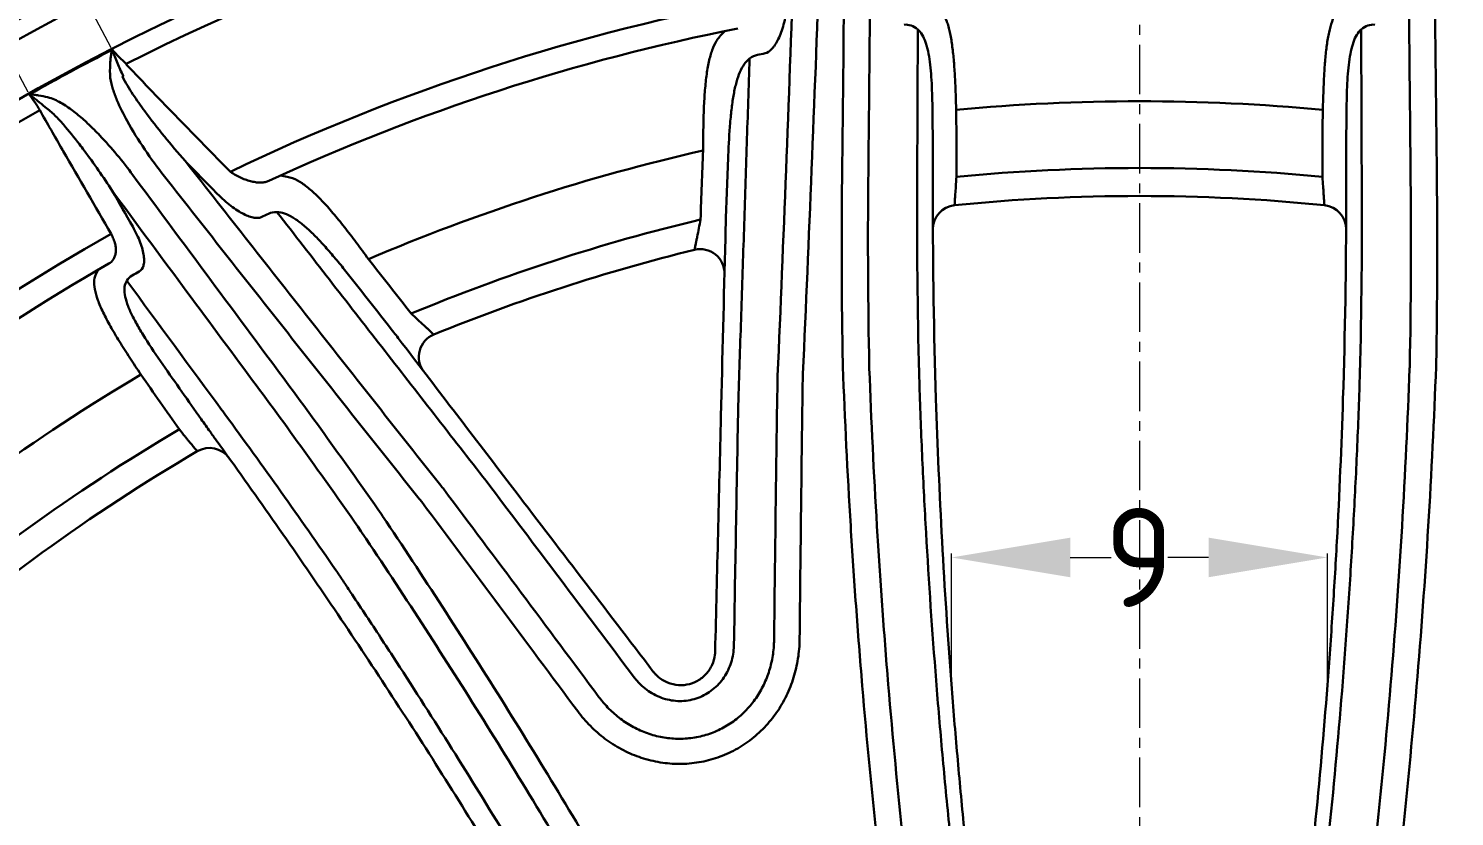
# Model space of a CAD drawing. Header units: inches. Extents: x 975 to 1816, y 133 to 420.
# Drawn here: x 1087.34 to 1123.35, y 307.9 to 327.8 of the extents above; entities that cross this region are included whole.
import ezdxf

# ---------------------------------------------------------------- set-up
doc = ezdxf.new("R2010")
doc.units = ezdxf.units.IN
doc.header["$MEASUREMENT"] = 0
doc.linetypes.add('CENTER', pattern=[2, 1.25, -0.25, 0.25, -0.25])
doc.layers.get('0').update_dxf_attribs({"lineweight": 30})
doc.layers.add('Center', color=1, linetype='CENTER', lineweight=18)
doc.styles.add('TCVN', font='tcvn+7284-2003r.ttf', dxfattribs={"height": 2.5})
doc.dimstyles.new('TCVN', dxfattribs={"dimtxt": 2.5, "dimasz": 3, "dimexe": 0.1, "dimexo": 0.0625, "dimgap": 0.09, "dimtad": 0, "dimtoh": 1, "dimdec": 0, "dimzin": 0, "dimdsep": 46, "dimtxsty": 'TCVN', "dimcen": 0.09, "dimclrd": 2, "dimclre": 2, "dimclrt": 1, "dimadec": 0, "dimazin": 0, "dimtfac": 1, "dimtdec": 0, "dimtofl": 0, "dimtmove": 0, "dimatfit": 3, "dimfxl": 1, "dimtolj": 1, "dimtzin": 0, "dimlwd": 18, "dimlwe": 18, "dimarcsym": 0})

# ---------------------------------------------------------------- blocks, each defined once
blk = doc.blocks.new('*D7')
at = {"layer": 'Center', "color": 2, "linetype": 'Continuous', "lineweight": 18, "transparency": 16777216}
for p, q in [((1171.919, 353.394), (1151.998, 326.267)), ((1174.919, 353.394), (1171.919, 353.394))]:
    blk.add_line(p, q, dxfattribs=at)
at = {"layer": 'Center', "color": 2, "lineweight": 18, "transparency": 16777216}
for p, q in [((1115.306, 276.426), (1115.486, 276.426)), ((1115.396, 276.336), (1115.396, 276.516))]:
    blk.add_line(p, q, dxfattribs=at)
at = {"layer": 'Center', "color": 2, "transparency": 16777216}
blk.add_solid([(1151.595, 326.563), (1152.401, 325.971), (1150.222, 323.849)], dxfattribs=at)
at = {"layer": 'Defpoints', "color": 0, "transparency": 16777216}
for p in [(1150.222, 323.849), (1080.569, 229.002)]:
    blk.add_point(p, dxfattribs=at)
at = {"layer": 'Center', "color": 1, "transparency": 16777216, "insert": (1178.009, 353.394), "char_height": 2.5, "attachment_point": 5, "style": 'TCVN'}
blk.add_mtext('\\A1;∅118', dxfattribs=at)
blk = doc.blocks.new('*D8')
at = {"layer": 'Center', "color": 2, "linetype": 'Continuous', "lineweight": 18, "transparency": 16777216}
for p, q in [((1174.822, 341.958), (1127.243, 289.491)), ((1177.822, 341.958), (1174.822, 341.958))]:
    blk.add_line(p, q, dxfattribs=at)
at = {"layer": 'Center', "color": 2, "lineweight": 18, "transparency": 16777216}
for p, q in [((1115.306, 276.426), (1115.486, 276.426)), ((1115.396, 276.336), (1115.396, 276.516))]:
    blk.add_line(p, q, dxfattribs=at)
at = {"layer": 'Center', "color": 2, "transparency": 16777216}
blk.add_solid([(1126.873, 289.826), (1127.614, 289.155), (1125.228, 287.268)], dxfattribs=at)
at = {"layer": 'Defpoints', "color": 0, "transparency": 16777216}
for p in [(1125.228, 287.268), (1105.563, 265.583)]:
    blk.add_point(p, dxfattribs=at)
at = {"layer": 'Center', "color": 1, "transparency": 16777216, "insert": (1180.537, 341.958), "char_height": 2.5, "attachment_point": 5, "style": 'TCVN'}
blk.add_mtext('\\A1;∅29', dxfattribs=at)
blk = doc.blocks.new('*D10')
at = {"layer": 'Center', "color": 2, "linetype": 'Continuous', "lineweight": 18, "transparency": 16777216}
for p, q in [((1086.959, 338.289), (1089.605, 339.704)), ((1089.43, 327.309), (1084.267, 336.963)), ((1087.331, 326.187), (1082.168, 335.841)), ((1079.57, 334.338), (1076.925, 332.923))]:
    blk.add_line(p, q, dxfattribs=at)
at = {"layer": 'Center', "color": 2, "transparency": 16777216}
for points in [[(1086.724, 338.73), (1087.195, 337.849), (1084.314, 336.875)], [(1079.334, 334.779), (1079.806, 333.897), (1082.216, 335.752)]]:
    blk.add_solid(points, dxfattribs=at)
at = {"layer": 'Defpoints', "color": 0, "transparency": 16777216}
for p in [(1084.314, 336.875), (1089.459, 327.254), (1087.361, 326.132)]:
    blk.add_point(p, dxfattribs=at)
at = {"layer": 'Center', "color": 1, "transparency": 16777216, "insert": (1083.265, 336.314), "char_height": 2.5, "attachment_point": 5, "rotation": 28.1379, "style": 'TCVN'}
blk.add_mtext('\\A1;2', dxfattribs=at)
blk = doc.blocks.new('*D12')
at = {"layer": 'Center', "color": 2, "linetype": 'Continuous', "lineweight": 18, "transparency": 16777216}
blk.add_line((1129.982, 321.319), (1134.289, 334.585), dxfattribs=at)
for start, end in [(82.96732, 87.18581), (74.82735, 79.04584)]:
    blk.add_arc((1115.396, 276.391), 61.085, start, end, dxfattribs=at)
at = {"layer": 'Center', "color": 2, "transparency": 16777216}
for points in [[(1118.382, 336.902), (1118.407, 337.902), (1115.396, 337.475)], [(1131.526, 335.825), (1131.241, 334.867), (1134.259, 334.49)]]:
    blk.add_solid(points, dxfattribs=at)
at = {"layer": 'Defpoints', "color": 0, "transparency": 16777216}
for p in [(1115.396, 349.385), (1128.087, 336.143), (1129.963, 321.259), (1126.715, 311.256), (1115.396, 203.466)]:
    blk.add_point(p, dxfattribs=at)
at = {"layer": 'Center', "color": 1, "transparency": 16777216, "insert": (1124.945, 336.724), "char_height": 2.5, "attachment_point": 5, "rotation": 351.0066, "style": 'TCVN'}
blk.add_mtext('\\A1;18°', dxfattribs=at)
blk = doc.blocks.new('*D16')
at = {"layer": 'Center', "color": 2, "linetype": 'Continuous', "lineweight": 18, "transparency": 16777216}
blk.add_line((1126.68, 280.084), (1126.375, 279.984), dxfattribs=at)
for start, end in [(65.6581, 75.2097), (32.9401, 42.4918)]:
    blk.add_arc((1115.396, 276.385), 11.654, start, end, dxfattribs=at)
at = {"layer": 'Center', "color": 2, "transparency": 16777216}
for points in [[(1118.306, 287.157), (1118.435, 288.149), (1115.396, 288.039)], [(1125.627, 282.938), (1124.725, 282.507), (1126.47, 280.016)]]:
    blk.add_solid(points, dxfattribs=at)
at = {"layer": 'Defpoints', "color": 0, "transparency": 16777216}
for p in [(1115.396, 349.385), (1124.043, 284.198), (1132.14, 281.874), (1126.739, 280.104), (1115.396, 203.466)]:
    blk.add_point(p, dxfattribs=at)
at = {"layer": 'Center', "color": 1, "transparency": 16777216, "insert": (1122.233, 285.823), "char_height": 2.5, "attachment_point": 5, "rotation": 324.0749, "style": 'TCVN'}
blk.add_mtext('\\A1;72°', dxfattribs=at)
blk = doc.blocks.new('*D39')
at = {"layer": 'Center', "color": 2, "linetype": 'Continuous', "lineweight": 18, "transparency": 16777216}
for p, q in [((1110.649, 311.274), (1110.649, 314.54)), ((1113.649, 314.44), (1114.68, 314.44)), ((1117.141, 314.44), (1116.11, 314.44)), ((1120.141, 311.259), (1120.141, 314.54))]:
    blk.add_line(p, q, dxfattribs=at)
at = {"layer": 'Center', "color": 2, "transparency": 16777216}
for points in [[(1113.649, 314.94), (1113.649, 313.94), (1110.649, 314.44)], [(1117.141, 314.94), (1117.141, 313.94), (1120.141, 314.44)]]:
    blk.add_solid(points, dxfattribs=at)
at = {"layer": 'Defpoints', "color": 0, "transparency": 16777216}
for p in [(1120.141, 314.44), (1110.649, 311.212), (1120.141, 311.197)]:
    blk.add_point(p, dxfattribs=at)
at = {"layer": 'Center', "color": 1, "transparency": 16777216, "insert": (1115.395, 314.44), "char_height": 2.5, "attachment_point": 5, "style": 'TCVN'}
blk.add_mtext('\\A1;9', dxfattribs=at)

msp = doc.modelspace()

# ---------------------------------------------------------------- linework, layer by layer
for p, q in [((1110.774, 324.51), (1110.774, 324.05)), ((1120.018, 324.05), (1120.018, 324.51))]:
    msp.add_line(p, q)
for radius in [58.838, 58.403, 57.085]:
    msp.add_circle((1115.396, 276.426), radius)
for centre, radius, start, end in [((1115.396, 276.426), 56.593, 99.1187, 116.8813), ((1115.396, 276.426), 52.986, 100.3216, 115.6784), ((1115.396, 276.426), 52.362, 101.1691, 114.8309), ((1115.396, 276.426), 57.068, 117.0445, 119.4168), ((1115.396, 276.426), 49.533, 84.6372, 95.3628), ((1115.396, 276.426), 56.593, 119.3911, 132.6089), ((1115.396, 276.426), 49.533, 102.8532, 113.1468), ((1115.396, 276.426), 47.848, 84.4567, 95.5433), ((1115.396, 276.426), 47.141, 84.3155, 95.6845), ((1110.787, 322.729), 0.609, 95.6845, 180.2881), ((1120.005, 322.729), 0.609, 359.7119, 84.3155), ((1115.396, 276.426), 47.848, 103.3945, 112.6055), ((1115.396, 276.426), 52.986, 119.3537, 132.6463), ((1115.396, 276.426), 47.141, 103.7878, 112.2122), ((1104.306, 321.617), 0.609, 358.5853, 103.7878), ((1115.396, 276.426), 52.362, 119.8082, 132.1918), ((1097.805, 319.504), 0.609, 112.2122, 217.4147), ((1115.396, 276.426), 49.533, 120.6056, 131.3944), ((1115.396, 276.426), 47.848, 120.4483, 131.5517), ((1115.396, 276.426), 47.141, 120.3155, 131.6845), ((1091.908, 316.595), 0.609, 35.7119, 120.3155)]:
    msp.add_arc(centre, radius, start, end)
for points in [[(1107.885, 324.009), (1107.908, 325.978), (1107.928, 327.955), (1107.946, 329.933)], [(1108.601, 329.921), (1108.585, 327.93), (1108.567, 325.94), (1108.547, 323.959)], [(1122.244, 323.959), (1122.224, 325.94), (1122.206, 327.93), (1122.19, 329.921)], [(1122.845, 329.933), (1122.863, 327.955), (1122.883, 325.978), (1122.906, 324.009)], [(1109.781, 323.73), (1109.787, 325.074), (1109.792, 326.422), (1109.797, 327.771)], [(1120.994, 327.771), (1120.999, 326.422), (1121.004, 325.074), (1121.01, 323.73)], [(1105.745, 327.131), (1105.679, 327.118), (1105.614, 327.087), (1105.548, 327.039)], [(1105.944, 327.17), (1105.878, 327.157), (1105.811, 327.144), (1105.745, 327.131)], [(1087.622, 325.735), (1087.545, 325.867), (1087.456, 325.999), (1087.358, 326.126)], [(1110.176, 324.397), (1110.176, 324.806), (1110.173, 325.216), (1110.169, 325.626)], [(1110.766, 325.741), (1110.771, 325.331), (1110.774, 324.921), (1110.774, 324.51)], [(1120.018, 324.51), (1120.017, 324.921), (1120.02, 325.331), (1120.025, 325.741)], [(1120.623, 325.626), (1120.618, 325.216), (1120.616, 324.806), (1120.616, 324.397)], [(1088.994, 325.242), (1089.043, 325.194), (1089.091, 325.145), (1089.138, 325.095)], [(1088.623, 324.873), (1088.623, 324.873), (1088.623, 324.873), (1088.624, 324.873)], [(1088.741, 324.718), (1088.702, 324.77), (1088.663, 324.822), (1088.623, 324.873)], [(1089.422, 322.608), (1089.025, 323.308), (1088.623, 324.005), (1088.216, 324.699)], [(1089.452, 323.699), (1089.225, 324.046), (1088.99, 324.387), (1088.741, 324.718)], [(1104.311, 322.972), (1104.329, 323.554), (1104.351, 324.136), (1104.377, 324.717)], [(1105.01, 324.587), (1104.985, 324.007), (1104.963, 323.426), (1104.947, 322.845)], [(1092.063, 323.664), (1091.806, 323.927), (1091.549, 324.19), (1091.293, 324.453)], [(1110.176, 324.397), (1110.176, 324.109), (1110.176, 323.821), (1110.176, 323.533)], [(1120.616, 323.533), (1120.616, 323.821), (1120.616, 324.109), (1120.616, 324.397)], [(1089.975, 324.094), (1091.152, 322.504), (1092.33, 320.918), (1093.505, 319.339)], [(1107.903, 319.333), (1107.873, 320.884), (1107.867, 322.444), (1107.885, 324.009)], [(1108.547, 323.959), (1108.531, 322.391), (1108.539, 320.828), (1108.571, 319.274)], [(1110.774, 324.05), (1110.768, 323.966), (1110.763, 323.887), (1110.757, 323.811)], [(1120.034, 323.811), (1120.029, 323.887), (1120.023, 323.966), (1120.018, 324.05)], [(1122.221, 319.274), (1122.252, 320.828), (1122.26, 322.391), (1122.244, 323.959)], [(1122.906, 324.009), (1122.924, 322.443), (1122.918, 320.885), (1122.888, 319.333)], [(1092.999, 318.909), (1091.819, 320.499), (1090.635, 322.098), (1089.452, 323.699)], [(1089.452, 323.699), (1089.626, 323.398), (1089.798, 323.095), (1089.97, 322.793)], [(1109.837, 318.779), (1109.794, 320.389), (1109.775, 322.01), (1109.781, 323.636)], [(1110.176, 323.533), (1110.176, 323.502), (1110.176, 323.47), (1110.176, 323.438)], [(1110.176, 323.438), (1110.177, 321.767), (1110.204, 320.102), (1110.256, 318.447)], [(1120.535, 318.447), (1120.588, 320.102), (1120.615, 321.767), (1120.616, 323.438)], [(1121.011, 323.636), (1121.017, 322.01), (1120.998, 320.389), (1120.954, 318.779)], [(1093.4, 323.12), (1093.338, 323.091), (1093.277, 323.062), (1093.215, 323.034)], [(1093.613, 323.16), (1093.532, 323.161), (1093.46, 323.148), (1093.4, 323.12)], [(1104.269, 322.756), (1104.282, 322.826), (1104.297, 322.898), (1104.311, 322.972)], [(1104.947, 322.845), (1104.943, 322.725), (1104.94, 322.608), (1104.937, 322.494)], [(1104.826, 318.007), (1104.863, 319.496), (1104.9, 320.993), (1104.937, 322.494)], [(1095.925, 321.971), (1096.288, 321.516), (1096.648, 321.058), (1097.004, 320.598)], [(1090.135, 321.662), (1090.075, 321.627), (1090.016, 321.592), (1089.956, 321.558)], [(1089.956, 321.558), (1089.902, 321.526), (1089.857, 321.483), (1089.82, 321.427)], [(1089.82, 321.427), (1090.623, 320.334), (1091.425, 319.243), (1092.225, 318.156)], [(1096.565, 320.122), (1096.209, 320.582), (1095.851, 321.039), (1095.49, 321.494)], [(1097.004, 320.598), (1097.059, 320.546), (1097.113, 320.497), (1097.165, 320.448)], [(1096.779, 319.844), (1096.71, 319.934), (1096.638, 320.026), (1096.565, 320.122)], [(1096.779, 319.844), (1097.691, 318.651), (1098.601, 317.462), (1099.506, 316.279)], [(1090.728, 319.314), (1091.049, 318.852), (1091.373, 318.391), (1091.699, 317.933)], [(1093.505, 319.339), (1094.44, 318.082), (1095.352, 316.817), (1096.241, 315.544)], [(1106.896, 319.073), (1106.894, 319.038), (1106.893, 319.003), (1106.892, 318.969)], [(1107.905, 319.262), (1107.904, 319.285), (1107.904, 319.309), (1107.903, 319.333)], [(1108.571, 319.274), (1108.571, 319.254), (1108.572, 319.233), (1108.573, 319.213)], [(1122.218, 319.213), (1122.219, 319.233), (1122.22, 319.254), (1122.221, 319.274)], [(1122.889, 319.333), (1122.888, 319.309), (1122.887, 319.285), (1122.886, 319.262)], [(1091.148, 317.675), (1090.822, 318.134), (1090.498, 318.595), (1090.177, 319.058)], [(1095.735, 315.104), (1094.847, 316.38), (1093.934, 317.65), (1092.999, 318.909)], [(1106.167, 312.35), (1106.192, 314.544), (1106.221, 316.731), (1106.253, 318.901)], [(1106.891, 318.969), (1106.861, 316.784), (1106.835, 314.584), (1106.813, 312.377)], [(1105.265, 318.441), (1105.226, 316.383), (1105.189, 314.311), (1105.154, 312.231)], [(1092.299, 318.055), (1093.258, 316.751), (1094.193, 315.437), (1095.102, 314.115)], [(1104.679, 312.063), (1104.728, 314.053), (1104.777, 316.037), (1104.826, 318.007)], [(1091.291, 317.497), (1091.245, 317.553), (1091.198, 317.613), (1091.148, 317.675)], [(1091.699, 317.933), (1091.777, 317.824), (1091.85, 317.719), (1091.922, 317.619)], [(1091.34, 317.436), (1091.324, 317.455), (1091.307, 317.476), (1091.291, 317.497)], [(1091.392, 317.372), (1091.375, 317.392), (1091.358, 317.413), (1091.34, 317.436)], [(1091.922, 317.619), (1091.948, 317.582), (1091.973, 317.546), (1091.998, 317.511)], [(1091.998, 317.511), (1092.026, 317.472), (1092.053, 317.434), (1092.08, 317.398)], [(1094.889, 313.39), (1093.977, 314.734), (1093.04, 316.071), (1092.08, 317.398)], [(1102.636, 311.412), (1101.385, 313.075), (1100.137, 314.729), (1098.896, 316.371)], [(1099.506, 316.279), (1100.703, 314.713), (1101.909, 313.137), (1103.118, 311.556)], [(1097.269, 315.842), (1097.248, 315.87), (1097.226, 315.897), (1097.205, 315.924)], [(1101.208, 310.556), (1099.892, 312.33), (1098.578, 314.092), (1097.27, 315.842)], [(1097.826, 316.163), (1099.127, 314.426), (1100.436, 312.674), (1101.746, 310.914)], [(1096.241, 315.544), (1096.254, 315.524), (1096.267, 315.505), (1096.28, 315.485)], [(1095.769, 315.053), (1095.758, 315.07), (1095.746, 315.087), (1095.735, 315.104)], [(1104.679, 312.056), (1104.679, 312.059), (1104.679, 312.061), (1104.679, 312.063)], [(1103.118, 311.556), (1103.121, 311.553), (1103.124, 311.549), (1103.127, 311.545)], [(1102.683, 311.352), (1102.683, 311.352), (1102.682, 311.352), (1102.682, 311.352)]]:
    msp.add_open_spline(points, degree=3)
for points, knots in [([(1106.258, 319.022), (1106.331, 320.746), (1106.402, 322.478), (1106.537, 325.958), (1106.602, 327.701), (1106.665, 329.448)], [0, 0, 0, 0, 0.5, 0.5, 1, 1, 1, 1]), ([(1107.317, 329.434), (1107.252, 327.698), (1107.185, 325.965), (1107.045, 322.507), (1106.972, 320.786), (1106.896, 319.073)], [0, 0, 0, 0, 0.5, 0.5, 1, 1, 1, 1]), ([(1106.506, 328.357), (1106.494, 328.275), (1106.479, 328.195), (1106.447, 328.041), (1106.429, 327.968), (1106.39, 327.829), (1106.369, 327.764), (1106.324, 327.641), (1106.3, 327.583), (1106.25, 327.478), (1106.224, 327.431), (1106.184, 327.369), (1106.171, 327.349), (1106.143, 327.312), (1106.129, 327.295), (1106.059, 327.218), (1106.002, 327.181), (1105.944, 327.17)], [0, 0, 0, 0, 0.125, 0.125, 0.25, 0.25, 0.375, 0.375, 0.5, 0.5, 0.625, 0.625, 0.6875, 0.6875, 0.75, 0.75, 1, 1, 1, 1]), ([(1110.312, 328.353), (1110.402, 328.264), (1110.473, 328.138), (1110.546, 327.933), (1110.559, 327.889), (1110.585, 327.797), (1110.596, 327.75), (1110.629, 327.601), (1110.648, 327.494), (1110.671, 327.323), (1110.679, 327.263), (1110.692, 327.141), (1110.699, 327.078), (1110.715, 326.887), (1110.725, 326.754), (1110.74, 326.479), (1110.747, 326.337), (1110.758, 326.043), (1110.762, 325.894), (1110.766, 325.741)], [0, 0, 0, 0, 0.25, 0.25, 0.3125, 0.3125, 0.375, 0.375, 0.5, 0.5, 0.5625, 0.5625, 0.625, 0.625, 0.75, 0.75, 0.875, 0.875, 1, 1, 1, 1]), ([(1120.025, 325.741), (1120.033, 326.046), (1120.043, 326.337), (1120.066, 326.751), (1120.076, 326.886), (1120.098, 327.141), (1120.112, 327.262), (1120.143, 327.49), (1120.162, 327.598), (1120.206, 327.799), (1120.231, 327.89), (1120.288, 328.054), (1120.32, 328.127), (1120.393, 328.254), (1120.434, 328.308), (1120.479, 328.353)], [0, 0, 0, 0, 0.25, 0.25, 0.375, 0.375, 0.5, 0.5, 0.625, 0.625, 0.75, 0.75, 0.875, 0.875, 1, 1, 1, 1]), ([(1104.377, 324.717), (1104.377, 324.895), (1104.378, 325.067), (1104.383, 325.404), (1104.387, 325.568), (1104.396, 325.807), (1104.399, 325.885), (1104.408, 326.039), (1104.413, 326.113), (1104.429, 326.331), (1104.443, 326.467), (1104.468, 326.66), (1104.478, 326.722), (1104.498, 326.843), (1104.51, 326.901), (1104.546, 327.065), (1104.574, 327.164), (1104.639, 327.341), (1104.676, 327.419), (1104.758, 327.553), (1104.804, 327.608), (1104.927, 327.73)], [0, 0, 0, 0, 0.125, 0.125, 0.25, 0.25, 0.3125, 0.3125, 0.375, 0.375, 0.5, 0.5, 0.5625, 0.5625, 0.625, 0.625, 0.75, 0.75, 0.875, 0.875, 1, 1, 1, 1]), ([(1109.797, 327.771), (1109.74, 327.817), (1109.683, 327.85), (1109.569, 327.89), (1109.511, 327.898), (1109.453, 327.892)], [0, 0, 0, 0, 0.5, 0.5, 1, 1, 1, 1]), ([(1110.169, 325.626), (1110.167, 325.747), (1110.165, 325.866), (1110.16, 326.101), (1110.156, 326.216), (1110.147, 326.438), (1110.141, 326.546), (1110.125, 326.755), (1110.115, 326.857), (1110.09, 327.047), (1110.075, 327.137), (1110.048, 327.262), (1110.038, 327.302), (1110.017, 327.379), (1110.005, 327.416), (1109.943, 327.591), (1109.879, 327.698), (1109.797, 327.771)], [0, 0, 0, 0, 0.125, 0.125, 0.25, 0.25, 0.375, 0.375, 0.5, 0.5, 0.625, 0.625, 0.6875, 0.6875, 0.75, 0.75, 1, 1, 1, 1]), ([(1120.994, 327.771), (1120.953, 327.734), (1120.916, 327.688), (1120.851, 327.581), (1120.823, 327.519), (1120.773, 327.38), (1120.752, 327.303), (1120.716, 327.134), (1120.701, 327.044), (1120.676, 326.855), (1120.667, 326.755), (1120.651, 326.545), (1120.644, 326.435), (1120.63, 326.101), (1120.625, 325.868), (1120.623, 325.626)], [0, 0, 0, 0, 0.125, 0.125, 0.25, 0.25, 0.375, 0.375, 0.5, 0.5, 0.625, 0.625, 0.75, 0.75, 1, 1, 1, 1]), ([(1121.339, 327.892), (1121.28, 327.898), (1121.223, 327.89), (1121.108, 327.85), (1121.051, 327.817), (1120.994, 327.771)], [0, 0, 0, 0, 0.5, 0.5, 1, 1, 1, 1]), ([(1089.4, 326.547), (1089.394, 326.666), (1089.394, 326.784), (1089.405, 326.961), (1089.411, 327.02), (1089.421, 327.108), (1089.425, 327.137), (1089.432, 327.181), (1089.434, 327.196), (1089.438, 327.218), (1089.44, 327.225), (1089.443, 327.24), (1089.444, 327.247), (1089.448, 327.253)], [0, 0, 0, 0, 0.5, 0.5, 0.75, 0.75, 0.875, 0.875, 0.9375, 0.9375, 0.96875, 0.96875, 1, 1, 1, 1]), ([(1089.448, 327.253), (1089.449, 327.254), (1089.451, 327.255), (1089.453, 327.255), (1089.455, 327.255), (1089.457, 327.254), (1089.459, 327.254)], [0, 0, 0, 0, 0.00002529611, 0.00002529611, 0.00002529611, 0.00005828994, 0.00005828994, 0.00005828994, 0.00005828994]), ([(1089.459, 327.254), (1089.457, 327.254), (1089.457, 327.251), (1089.457, 327.248), (1089.457, 327.246), (1089.459, 327.24), (1089.46, 327.237), (1089.463, 327.226), (1089.465, 327.219), (1089.473, 327.198), (1089.478, 327.184), (1089.494, 327.142), (1089.505, 327.114), (1089.538, 327.031), (1089.56, 326.976), (1089.63, 326.812), (1089.678, 326.705), (1089.729, 326.6)], [0, 0, 0, 0, 0.007812, 0.007812, 0.015625, 0.015625, 0.03125, 0.03125, 0.0625, 0.0625, 0.125, 0.125, 0.25, 0.25, 0.5, 0.5, 1, 1, 1, 1]), ([(1089.459, 327.254), (1089.514, 327.191), (1089.571, 327.13), (1089.688, 327.013), (1089.747, 326.957), (1089.808, 326.903)], [0, 0, 0, 0, 0.5, 0.5, 1, 1, 1, 1]), ([(1105.548, 327.039), (1105.5, 327), (1105.455, 326.952), (1105.374, 326.836), (1105.337, 326.769), (1105.272, 326.616), (1105.243, 326.532), (1105.204, 326.391), (1105.191, 326.342), (1105.169, 326.24), (1105.158, 326.188), (1105.129, 326.026), (1105.112, 325.911), (1105.09, 325.73), (1105.083, 325.668), (1105.07, 325.541), (1105.064, 325.477), (1105.037, 325.149), (1105.022, 324.874), (1105.01, 324.587)], [0, 0, 0, 0, 0.125, 0.125, 0.25, 0.25, 0.375, 0.375, 0.4375, 0.4375, 0.5, 0.5, 0.625, 0.625, 0.6875, 0.6875, 0.75, 0.75, 1, 1, 1, 1]), ([(1105.548, 327.039), (1105.525, 326.319), (1105.502, 325.6), (1105.456, 324.163), (1105.432, 323.445), (1105.385, 322.012), (1105.361, 321.296), (1105.314, 319.866), (1105.289, 319.152), (1105.265, 318.441)], [0, 0, 0, 0, 0.25, 0.25, 0.5, 0.5, 0.75, 0.75, 1, 1, 1, 1]), ([(1089.814, 326.876), (1089.812, 326.883), (1089.811, 326.889), (1089.809, 326.896), (1089.809, 326.898), (1089.808, 326.901), (1089.808, 326.903)], [0, 0, 0, 0, 0.0001038946, 0.0001038946, 0.0001038946, 0.0001448338, 0.0001448338, 0.0001448338, 0.0001448338]), ([(1089.814, 326.876), (1090.25, 326.426), (1090.684, 325.974), (1091.558, 325.074), (1091.996, 324.626), (1092.436, 324.178)], [0, 0, 0, 0, 0.5, 0.5, 1, 1, 1, 1]), ([(1089.83, 325.461), (1089.735, 325.633), (1089.648, 325.807), (1089.535, 326.077), (1089.501, 326.168), (1089.441, 326.355), (1089.416, 326.45), (1089.4, 326.547)], [0, 0, 0, 0, 0.5, 0.5, 0.75, 0.75, 1, 1, 1, 1]), ([(1089.729, 326.6), (1089.728, 326.597), (1089.727, 326.594), (1089.726, 326.592), (1089.724, 326.589), (1089.722, 326.587), (1089.72, 326.586), (1089.718, 326.584), (1089.715, 326.583), (1089.713, 326.583), (1089.712, 326.583), (1089.712, 326.582), (1089.711, 326.582)], [0, 0, 0, 0, 0.000045235, 0.000045235, 0.000045235, 0.0000912073, 0.0000912073, 0.0000912073, 0.0001333012, 0.0001333012, 0.0001333012, 0.0001415109, 0.0001415109, 0.0001415109, 0.0001415109]), ([(1089.711, 326.582), (1089.75, 326.504), (1089.792, 326.428), (1089.881, 326.279), (1089.927, 326.206), (1090.071, 325.989), (1090.171, 325.847), (1090.274, 325.708)], [0, 0, 0, 0, 0.25, 0.25, 0.5, 0.5, 1, 1, 1, 1]), ([(1087.366, 326.136), (1087.364, 326.135), (1087.362, 326.133), (1087.361, 326.132), (1087.359, 326.13), (1087.359, 326.128), (1087.358, 326.126)], [0, 0, 0, 0, 0.00003456002, 0.00003456002, 0.00003456002, 0.00006825342, 0.00006825342, 0.00006825342, 0.00006825342]), ([(1087.76, 325.807), (1087.696, 325.863), (1087.63, 325.917), (1087.531, 325.998), (1087.497, 326.025), (1087.446, 326.065), (1087.429, 326.078), (1087.403, 326.097), (1087.394, 326.104), (1087.381, 326.113), (1087.377, 326.116), (1087.37, 326.12), (1087.368, 326.122), (1087.364, 326.124), (1087.363, 326.124), (1087.36, 326.125), (1087.359, 326.126), (1087.358, 326.126)], [0, 0, 0, 0, 0.5, 0.5, 0.75, 0.75, 0.875, 0.875, 0.9375, 0.9375, 0.96875, 0.96875, 0.984375, 0.984375, 0.992187, 0.992187, 1, 1, 1, 1]), ([(1087.366, 326.136), (1087.376, 326.136), (1087.385, 326.135), (1087.405, 326.134), (1087.414, 326.133), (1087.443, 326.129), (1087.462, 326.127), (1087.519, 326.119), (1087.557, 326.113), (1087.671, 326.094), (1087.746, 326.079), (1087.821, 326.06)], [0, 0, 0, 0, 0.0625, 0.0625, 0.125, 0.125, 0.25, 0.25, 0.5, 0.5, 1, 1, 1, 1]), ([(1087.821, 326.06), (1087.881, 326.046), (1087.938, 326.026), (1088.048, 325.978), (1088.101, 325.951), (1088.258, 325.863), (1088.357, 325.796), (1088.55, 325.65), (1088.643, 325.572), (1088.822, 325.411), (1088.909, 325.328), (1088.994, 325.242)], [0, 0, 0, 0, 0.125, 0.125, 0.25, 0.25, 0.5, 0.5, 0.75, 0.75, 1, 1, 1, 1]), ([(1088.216, 324.699), (1088.208, 324.711), (1088.201, 324.724), (1088.194, 324.736), (1088.003, 325.069), (1087.812, 325.402), (1087.622, 325.735)], [0, 0, 0, 0, 0.000225129, 0.000225129, 0.000225129, 0.006223522, 0.006223522, 0.006223522, 0.006223522]), ([(1088.624, 324.873), (1088.495, 325.043), (1088.363, 325.209), (1088.152, 325.449), (1088.08, 325.528), (1087.966, 325.639), (1087.927, 325.675), (1087.847, 325.744), (1087.805, 325.778), (1087.76, 325.807)], [0, 0, 0, 0, 0.5, 0.5, 0.75, 0.75, 0.875, 0.875, 1, 1, 1, 1]), ([(1090.274, 325.708), (1090.435, 325.491), (1090.601, 325.279), (1090.941, 324.862), (1091.115, 324.656), (1091.293, 324.453)], [0, 0, 0, 0, 0.5, 0.5, 1, 1, 1, 1]), ([(1090.774, 324.059), (1090.599, 324.281), (1090.432, 324.508), (1090.116, 324.975), (1089.966, 325.214), (1089.83, 325.461)], [0, 0, 0, 0, 0.5, 0.5, 1, 1, 1, 1]), ([(1089.138, 325.095), (1089.289, 324.937), (1089.433, 324.774), (1089.711, 324.44), (1089.845, 324.269), (1089.975, 324.094)], [0, 0, 0, 0, 0.5, 0.5, 1, 1, 1, 1]), ([(1091.293, 324.453), (1092.371, 323.077), (1093.449, 321.705), (1095.603, 318.969), (1096.678, 317.609), (1097.751, 316.257)], [0, 0, 0, 0, 0.5, 0.5, 1, 1, 1, 1]), ([(1092.436, 324.178), (1092.528, 324.116), (1092.619, 324.065), (1092.756, 324.004), (1092.802, 323.986), (1092.89, 323.956), (1092.933, 323.943), (1093.018, 323.923), (1093.059, 323.916), (1093.139, 323.907), (1093.177, 323.905), (1093.249, 323.907), (1093.284, 323.911), (1093.349, 323.924), (1093.379, 323.934), (1093.407, 323.946)], [0, 0, 0, 0, 0.25, 0.25, 0.375, 0.375, 0.5, 0.5, 0.625, 0.625, 0.75, 0.75, 0.875, 0.875, 1, 1, 1, 1]), ([(1097.205, 315.924), (1096.136, 317.265), (1095.065, 318.615), (1092.92, 321.33), (1091.847, 322.692), (1090.774, 324.059)], [0, 0, 0, 0, 0.5, 0.5, 1, 1, 1, 1]), ([(1093.704, 324.083), (1093.947, 324.053), (1094.089, 323.994), (1094.286, 323.863), (1094.326, 323.833), (1094.408, 323.769), (1094.449, 323.734), (1094.575, 323.623), (1094.661, 323.539), (1094.795, 323.399), (1094.84, 323.35), (1094.933, 323.246), (1094.98, 323.192), (1095.122, 323.025), (1095.218, 322.907), (1095.413, 322.658), (1095.513, 322.528), (1095.666, 322.324), (1095.718, 322.254), (1095.821, 322.114), (1095.873, 322.043), (1095.925, 321.971)], [0, 0, 0, 0, 0.25, 0.25, 0.3125, 0.3125, 0.375, 0.375, 0.5, 0.5, 0.5625, 0.5625, 0.625, 0.625, 0.75, 0.75, 0.875, 0.875, 0.9375, 0.9375, 1, 1, 1, 1]), ([(1110.757, 323.811), (1110.753, 323.74), (1110.748, 323.675), (1110.742, 323.587), (1110.741, 323.559), (1110.737, 323.508), (1110.736, 323.485), (1110.732, 323.422), (1110.73, 323.389), (1110.728, 323.357), (1110.727, 323.349), (1110.727, 323.337), (1110.726, 323.335), (1110.726, 323.335)], [0, 0, 0, 0, 0.25, 0.25, 0.375, 0.375, 0.5, 0.5, 0.75, 0.75, 0.875, 0.875, 1, 1, 1, 1]), ([(1120.065, 323.335), (1120.065, 323.335), (1120.064, 323.346), (1120.062, 323.378), (1120.061, 323.392), (1120.059, 323.424), (1120.058, 323.443), (1120.054, 323.505), (1120.051, 323.557), (1120.045, 323.644), (1120.043, 323.675), (1120.039, 323.741), (1120.036, 323.775), (1120.034, 323.811)], [0, 0, 0, 0, 0.25, 0.25, 0.375, 0.375, 0.5, 0.5, 0.75, 0.75, 0.875, 0.875, 1, 1, 1, 1]), ([(1093.215, 323.034), (1093.189, 323.021), (1093.158, 323.014), (1093.089, 323.011), (1093.051, 323.014), (1092.97, 323.031), (1092.927, 323.045), (1092.834, 323.081), (1092.785, 323.105), (1092.683, 323.16), (1092.63, 323.192), (1092.522, 323.265), (1092.466, 323.307), (1092.295, 323.442), (1092.179, 323.545), (1092.063, 323.664)], [0, 0, 0, 0, 0.125, 0.125, 0.25, 0.25, 0.375, 0.375, 0.5, 0.5, 0.625, 0.625, 0.75, 0.75, 1, 1, 1, 1]), ([(1109.781, 323.636), (1109.781, 323.636), (1109.781, 323.636), (1109.781, 323.636), (1109.781, 323.668), (1109.781, 323.699), (1109.781, 323.73)], [-0.000000261, -0.000000261, -0.000000261, -0.000000261, 0, 0, 0, 0.0004726212, 0.0004726212, 0.0004726212, 0.0004726212]), ([(1120.616, 323.438), (1120.616, 323.439), (1120.616, 323.439), (1120.616, 323.44), (1120.616, 323.471), (1120.616, 323.502), (1120.616, 323.533)], [0, 0, 0, 0, 0.0000085048, 0.0000085048, 0.0000085048, 0.0004770405, 0.0004770405, 0.0004770405, 0.0004770405]), ([(1121.01, 323.73), (1121.01, 323.699), (1121.01, 323.668), (1121.011, 323.636), (1121.011, 323.636), (1121.011, 323.636), (1121.011, 323.636)], [0, 0, 0, 0, 0.0004726212, 0.0004726212, 0.0004726212, 0.0004728822, 0.0004728822, 0.0004728822, 0.0004728822]), ([(1098.896, 316.371), (1098.019, 317.495), (1097.14, 318.624), (1095.819, 320.322), (1095.378, 320.888), (1094.496, 322.023), (1094.054, 322.592), (1093.613, 323.16)], [0, 0, 0, 0, 0.5, 0.5, 0.75, 0.75, 1, 1, 1, 1]), ([(1095.49, 321.494), (1095.4, 321.607), (1095.311, 321.717), (1095.135, 321.932), (1095.048, 322.036), (1094.878, 322.233), (1094.794, 322.328), (1094.669, 322.462), (1094.627, 322.505), (1094.546, 322.589), (1094.505, 322.628), (1094.386, 322.742), (1094.309, 322.81), (1094.195, 322.9), (1094.158, 322.928), (1094.084, 322.98), (1094.047, 323.004), (1093.868, 323.11), (1093.736, 323.156), (1093.613, 323.16)], [0, 0, 0, 0, 0.125, 0.125, 0.25, 0.25, 0.375, 0.375, 0.4375, 0.4375, 0.5, 0.5, 0.625, 0.625, 0.6875, 0.6875, 0.75, 0.75, 1, 1, 1, 1]), ([(1089.97, 322.793), (1090.009, 322.724), (1090.044, 322.656), (1090.108, 322.523), (1090.136, 322.457), (1090.183, 322.333), (1090.202, 322.273), (1090.233, 322.159), (1090.244, 322.105), (1090.257, 322.005), (1090.259, 321.959), (1090.257, 321.896), (1090.255, 321.876), (1090.249, 321.839), (1090.245, 321.821), (1090.22, 321.737), (1090.185, 321.69), (1090.135, 321.662)], [0, 0, 0, 0, 0.125, 0.125, 0.25, 0.25, 0.375, 0.375, 0.5, 0.5, 0.625, 0.625, 0.6875, 0.6875, 0.75, 0.75, 1, 1, 1, 1]), ([(1104.161, 322.208), (1104.161, 322.208), (1104.163, 322.222), (1104.171, 322.262), (1104.175, 322.278), (1104.182, 322.317), (1104.187, 322.339), (1104.196, 322.388), (1104.202, 322.415), (1104.213, 322.474), (1104.22, 322.505), (1104.239, 322.604), (1104.253, 322.678), (1104.269, 322.756)], [0, 0, 0, 0, 0.25, 0.25, 0.375, 0.375, 0.5, 0.5, 0.625, 0.625, 0.75, 0.75, 1, 1, 1, 1]), ([(1089.367, 321.859), (1089.414, 321.887), (1089.453, 321.923), (1089.499, 321.993), (1089.511, 322.019), (1089.531, 322.076), (1089.538, 322.106), (1089.546, 322.171), (1089.546, 322.206), (1089.541, 322.28), (1089.535, 322.318), (1089.515, 322.398), (1089.502, 322.439), (1089.467, 322.524), (1089.446, 322.566), (1089.422, 322.608)], [0, 0, 0, 0, 0.25, 0.25, 0.375, 0.375, 0.5, 0.5, 0.625, 0.625, 0.75, 0.75, 0.875, 0.875, 1, 1, 1, 1]), ([(1090.177, 319.058), (1090.079, 319.203), (1089.985, 319.344), (1089.805, 319.622), (1089.718, 319.757), (1089.595, 319.957), (1089.555, 320.022), (1089.48, 320.151), (1089.443, 320.213), (1089.34, 320.397), (1089.279, 320.514), (1089.198, 320.681), (1089.173, 320.736), (1089.128, 320.841), (1089.108, 320.892), (1089.055, 321.038), (1089.03, 321.128), (1088.999, 321.295), (1088.994, 321.371), (1089.007, 321.505), (1089.024, 321.564), (1089.094, 321.702)], [0, 0, 0, 0, 0.125, 0.125, 0.25, 0.25, 0.3125, 0.3125, 0.375, 0.375, 0.5, 0.5, 0.5625, 0.5625, 0.625, 0.625, 0.75, 0.75, 0.875, 0.875, 1, 1, 1, 1]), ([(1089.82, 321.427), (1089.792, 321.382), (1089.774, 321.331), (1089.757, 321.214), (1089.759, 321.148), (1089.781, 321.006), (1089.801, 320.93), (1089.845, 320.806), (1089.861, 320.763), (1089.899, 320.674), (1089.919, 320.629), (1089.987, 320.489), (1090.038, 320.393), (1090.124, 320.242), (1090.154, 320.191), (1090.217, 320.087), (1090.25, 320.033), (1090.419, 319.765), (1090.568, 319.543), (1090.728, 319.314)], [0, 0, 0, 0, 0.125, 0.125, 0.25, 0.25, 0.375, 0.375, 0.4375, 0.4375, 0.5, 0.5, 0.625, 0.625, 0.6875, 0.6875, 0.75, 0.75, 1, 1, 1, 1]), ([(1097.165, 320.448), (1097.223, 320.394), (1097.278, 320.343), (1097.352, 320.274), (1097.376, 320.252), (1097.42, 320.212), (1097.44, 320.193), (1097.477, 320.159), (1097.493, 320.143), (1097.522, 320.117), (1097.535, 320.105), (1097.564, 320.078), (1097.575, 320.068), (1097.575, 320.068)], [0, 0, 0, 0, 0.25, 0.25, 0.375, 0.375, 0.5, 0.5, 0.625, 0.625, 0.75, 0.75, 1, 1, 1, 1]), ([(1109.263, 303.132), (1108.91, 305.817), (1108.621, 308.506), (1108.338, 311.873), (1108.285, 312.547), (1108.188, 313.895), (1108.143, 314.568), (1108.021, 316.584), (1107.955, 317.925), (1107.905, 319.262)], [0, 0, 0, 0, 0.5, 0.5, 0.625, 0.625, 0.75, 0.75, 1, 1, 1, 1]), ([(1108.573, 319.213), (1108.621, 317.889), (1108.686, 316.561), (1108.805, 314.565), (1108.849, 313.898), (1108.945, 312.563), (1108.996, 311.896), (1109.274, 308.563), (1109.558, 305.9), (1109.905, 303.241)], [0, 0, 0, 0, 0.25, 0.25, 0.375, 0.375, 0.5, 0.5, 1, 1, 1, 1]), ([(1120.883, 303.212), (1121.23, 305.875), (1121.515, 308.543), (1121.85, 312.551), (1121.946, 313.889), (1122.106, 316.557), (1122.17, 317.886), (1122.218, 319.213)], [0, 0, 0, 0, 0.5, 0.5, 0.75, 0.75, 1, 1, 1, 1]), ([(1122.886, 319.262), (1122.836, 317.923), (1122.77, 316.579), (1122.607, 313.886), (1122.509, 312.534), (1122.168, 308.486), (1121.878, 305.792), (1121.525, 303.102)], [0, 0, 0, 0, 0.25, 0.25, 0.5, 0.5, 1, 1, 1, 1]), ([(1106.253, 318.901), (1106.253, 318.901), (1106.253, 318.901), (1106.253, 318.901), (1106.255, 318.941), (1106.256, 318.981), (1106.258, 319.022)], [-0.000000261, -0.000000261, -0.000000261, -0.000000261, 0, 0, 0, 0.0006098362, 0.0006098362, 0.0006098362, 0.0006098362]), ([(1111.023, 303.861), (1110.867, 305.103), (1110.726, 306.347), (1110.535, 308.217), (1110.475, 308.841), (1110.362, 310.088), (1110.309, 310.711), (1110.161, 312.579), (1110.076, 313.822), (1109.971, 315.683), (1109.923, 316.613), (1109.884, 317.541), (1109.859, 318.16), (1109.848, 318.47), (1109.837, 318.779)], [0, 0, 0, 0, 0.25, 0.25, 0.375, 0.375, 0.5, 0.5, 0.75, 0.75, 0.875, 0.9375, 0.9375, 1, 1, 1, 1]), ([(1120.954, 318.779), (1120.943, 318.469), (1120.932, 318.159), (1120.907, 317.538), (1120.868, 316.607), (1120.82, 315.674), (1120.749, 314.428), (1120.71, 313.803), (1120.625, 312.555), (1120.579, 311.931), (1120.332, 308.812), (1120.077, 306.319), (1119.765, 303.83)], [0, 0, 0, 0, 0.0625, 0.0625, 0.125, 0.25, 0.25, 0.375, 0.375, 0.5, 0.5, 1, 1, 1, 1]), ([(1110.256, 318.447), (1110.332, 316.056), (1110.462, 313.654), (1110.693, 310.64), (1110.743, 310.036), (1110.849, 308.828), (1110.906, 308.223), (1111.086, 306.412), (1111.22, 305.206), (1111.368, 304.002)], [0, 0, 0, 0, 0.5, 0.5, 0.625, 0.625, 0.75, 0.75, 1, 1, 1, 1]), ([(1119.42, 303.972), (1119.716, 306.385), (1119.957, 308.8), (1120.189, 311.82), (1120.232, 312.425), (1120.311, 313.633), (1120.348, 314.238), (1120.446, 316.047), (1120.497, 317.249), (1120.535, 318.447)], [0, 0, 0, 0, 0.5, 0.5, 0.625, 0.625, 0.75, 0.75, 1, 1, 1, 1]), ([(1092.225, 318.156), (1092.25, 318.122), (1092.275, 318.089), (1092.299, 318.055), (1092.299, 318.055), (1092.299, 318.055), (1092.299, 318.055)], [0, 0, 0, 0, 0.000626446, 0.000626446, 0.000626446, 0.000626707, 0.000626707, 0.000626707, 0.000626707]), ([(1091.601, 317.12), (1091.601, 317.12), (1091.596, 317.126), (1091.578, 317.148), (1091.564, 317.165), (1091.528, 317.208), (1091.506, 317.235), (1091.454, 317.297), (1091.425, 317.332), (1091.392, 317.372)], [0, 0, 0, 0, 0.25, 0.25, 0.5, 0.5, 0.75, 0.75, 1, 1, 1, 1]), ([(1097.751, 316.257), (1097.776, 316.226), (1097.801, 316.194), (1097.826, 316.163), (1097.826, 316.163), (1097.826, 316.163), (1097.826, 316.163)], [0, 0, 0, 0, 0.0006098362, 0.0006098362, 0.0006098362, 0.0006100972, 0.0006100972, 0.0006100972, 0.0006100972]), ([(1096.28, 315.485), (1096.789, 314.727), (1097.294, 313.961), (1098.292, 312.422), (1098.785, 311.647), (1100.249, 309.308), (1101.203, 307.729), (1102.368, 305.73), (1102.599, 305.329), (1103.059, 304.526), (1103.286, 304.123), (1103.965, 302.914), (1104.41, 302.106), (1105.725, 299.674), (1106.574, 298.042), (1107.395, 296.401)], [0, 0, 0, 0, 0.125, 0.125, 0.25, 0.25, 0.5, 0.5, 0.5625, 0.5625, 0.625, 0.625, 0.75, 0.75, 1, 1, 1, 1]), ([(1106.788, 296.166), (1105.974, 297.79), (1105.132, 299.405), (1103.829, 301.812), (1103.387, 302.612), (1102.714, 303.808), (1102.488, 304.206), (1102.033, 305.001), (1101.803, 305.398), (1100.649, 307.377), (1099.703, 308.939), (1098.252, 311.254), (1097.763, 312.021), (1096.774, 313.545), (1096.274, 314.302), (1095.769, 315.053)], [0, 0, 0, 0, 0.25, 0.25, 0.375, 0.375, 0.4375, 0.4375, 0.5, 0.5, 0.75, 0.75, 0.875, 0.875, 1, 1, 1, 1]), ([(1095.102, 314.115), (1095.162, 314.026), (1095.223, 313.936), (1095.343, 313.756), (1095.524, 313.486), (1095.944, 312.854), (1096.778, 311.584), (1097.482, 310.484), (1098.875, 308.272), (1099.783, 306.777), (1101.559, 303.75), (1102.422, 302.224), (1103.679, 299.917), (1104.091, 299.147), (1104.699, 297.988), (1105.001, 297.409), (1105.348, 296.731), (1105.496, 296.441), (1105.594, 296.247), (1105.643, 296.15), (1105.692, 296.053)], [0, 0, 0, 0, 0.015625, 0.015625, 0.03125, 0.0625, 0.125, 0.25, 0.25, 0.5, 0.5, 0.75, 0.75, 0.875, 0.875, 0.9375, 0.96875, 0.984375, 0.984375, 1, 1, 1, 1]), ([(1105.075, 296.16), (1104.697, 296.902), (1104.313, 297.641), (1103.532, 299.116), (1103.135, 299.85), (1101.927, 302.047), (1101.097, 303.503), (1099.815, 305.671), (1099.383, 306.389), (1098.509, 307.816), (1098.067, 308.524), (1096.729, 310.635), (1095.818, 312.022), (1094.889, 313.39)], [0, 0, 0, 0, 0.125, 0.125, 0.25, 0.25, 0.5, 0.5, 0.625, 0.625, 0.75, 0.75, 1, 1, 1, 1]), ([(1106.813, 312.377), (1106.811, 312.212), (1106.797, 312.048), (1106.746, 311.723), (1106.709, 311.564), (1106.612, 311.253), (1106.552, 311.101), (1106.444, 310.878), (1106.406, 310.805), (1106.323, 310.664), (1106.279, 310.595), (1106.14, 310.394), (1106.037, 310.267), (1105.866, 310.089), (1105.806, 310.031), (1105.683, 309.922), (1105.62, 309.871), (1105.425, 309.724), (1105.287, 309.636), (1105.067, 309.522), (1104.992, 309.487), (1104.841, 309.424), (1104.764, 309.395), (1104.532, 309.32), (1104.373, 309.283), (1104.129, 309.247), (1104.046, 309.238), (1103.882, 309.228), (1103.801, 309.226), (1103.556, 309.231), (1103.394, 309.247), (1103.072, 309.306), (1102.911, 309.349), (1102.603, 309.457), (1102.455, 309.523), (1102.239, 309.639), (1102.169, 309.68), (1102.03, 309.768), (1101.962, 309.815), (1101.765, 309.962), (1101.642, 310.069), (1101.413, 310.3), (1101.306, 310.424), (1101.208, 310.556)], [0, 0, 0, 0, 0.0625, 0.0625, 0.125, 0.125, 0.1875, 0.1875, 0.21875, 0.21875, 0.25, 0.25, 0.3125, 0.3125, 0.34375, 0.34375, 0.375, 0.375, 0.4375, 0.4375, 0.46875, 0.46875, 0.5, 0.5, 0.5625, 0.5625, 0.59375, 0.59375, 0.625, 0.625, 0.6875, 0.6875, 0.75, 0.75, 0.8125, 0.8125, 0.84375, 0.84375, 0.875, 0.875, 0.9375, 0.9375, 1, 1, 1, 1]), ([(1101.746, 310.914), (1101.765, 310.888), (1101.785, 310.862), (1101.825, 310.812), (1101.846, 310.787), (1101.909, 310.713), (1101.953, 310.666), (1102.089, 310.53), (1102.186, 310.445), (1102.341, 310.328), (1102.395, 310.291), (1102.504, 310.221), (1102.56, 310.189), (1102.729, 310.097), (1102.847, 310.045), (1103.09, 309.958), (1103.217, 309.924), (1103.471, 309.877), (1103.599, 309.864), (1103.792, 309.86), (1103.856, 309.861), (1103.986, 309.869), (1104.051, 309.876), (1104.244, 309.904), (1104.369, 309.933), (1104.553, 309.993), (1104.614, 310.015), (1104.733, 310.065), (1104.793, 310.093), (1104.966, 310.183), (1105.075, 310.252), (1105.229, 310.369), (1105.279, 310.41), (1105.375, 310.496), (1105.422, 310.542), (1105.557, 310.683), (1105.638, 310.783), (1105.748, 310.943), (1105.782, 310.997), (1105.847, 311.109), (1105.878, 311.167), (1105.962, 311.342), (1106.009, 311.462), (1106.086, 311.708), (1106.115, 311.834), (1106.145, 312.026), (1106.153, 312.091), (1106.161, 312.188), (1106.163, 312.22), (1106.166, 312.285), (1106.167, 312.318), (1106.167, 312.35)], [0, 0, 0, 0, 0.015625, 0.015625, 0.03125, 0.03125, 0.0625, 0.0625, 0.125, 0.125, 0.15625, 0.15625, 0.1875, 0.1875, 0.25, 0.25, 0.3125, 0.3125, 0.375, 0.375, 0.40625, 0.40625, 0.4375, 0.4375, 0.5, 0.5, 0.53125, 0.53125, 0.5625, 0.5625, 0.625, 0.625, 0.65625, 0.65625, 0.6875, 0.6875, 0.75, 0.75, 0.78125, 0.78125, 0.8125, 0.8125, 0.875, 0.875, 0.9375, 0.9375, 0.96875, 0.96875, 0.984375, 0.984375, 1, 1, 1, 1]), ([(1105.154, 312.231), (1105.153, 312.205), (1105.153, 312.18), (1105.152, 312.154), (1105.152, 312.154), (1105.152, 312.154), (1105.152, 312.154)], [0, 0, 0, 0, 0.0003823398, 0.0003823398, 0.0003823398, 0.0003826008, 0.0003826008, 0.0003826008, 0.0003826008]), ([(1105.151, 312.154), (1105.146, 312.083), (1105.137, 312.013), (1105.108, 311.874), (1105.09, 311.807), (1105.043, 311.675), (1105.015, 311.61), (1104.95, 311.485), (1104.912, 311.425), (1104.83, 311.312), (1104.784, 311.258), (1104.685, 311.158), (1104.631, 311.112), (1104.518, 311.029), (1104.459, 310.992), (1104.334, 310.927), (1104.268, 310.9), (1104.134, 310.857), (1104.066, 310.84), (1103.927, 310.819), (1103.856, 310.814), (1103.715, 310.814), (1103.645, 310.82), (1103.507, 310.843), (1103.438, 310.859), (1103.236, 310.925), (1103.111, 310.987), (1102.936, 311.108), (1102.881, 311.152), (1102.803, 311.223), (1102.778, 311.248), (1102.742, 311.286), (1102.73, 311.299), (1102.712, 311.319), (1102.703, 311.329), (1102.695, 311.339), (1102.689, 311.346), (1102.686, 311.349), (1102.683, 311.352)], [0, 0, 0, 0, 0.0625, 0.0625, 0.125, 0.125, 0.1875, 0.1875, 0.25, 0.25, 0.3125, 0.3125, 0.375, 0.375, 0.4375, 0.4375, 0.5, 0.5, 0.5625, 0.5625, 0.625, 0.625, 0.6875, 0.6875, 0.75, 0.75, 0.875, 0.875, 0.9375, 0.9375, 0.96875, 0.96875, 0.984375, 0.984375, 0.992188, 0.996094, 0.996094, 1, 1, 1, 1]), ([(1103.127, 311.545), (1103.127, 311.544), (1103.128, 311.544), (1103.128, 311.543), (1103.144, 311.523), (1103.163, 311.502), (1103.182, 311.482), (1103.245, 311.416), (1103.322, 311.358), (1103.407, 311.313), (1103.493, 311.268), (1103.59, 311.237), (1103.689, 311.223), (1103.78, 311.21), (1103.875, 311.212), (1103.967, 311.229), (1104.059, 311.246), (1104.15, 311.278), (1104.232, 311.324), (1104.314, 311.37), (1104.39, 311.43), (1104.453, 311.499), (1104.515, 311.567), (1104.566, 311.646), (1104.603, 311.728), (1104.639, 311.809), (1104.662, 311.894), (1104.673, 311.977), (1104.676, 312.003), (1104.678, 312.033), (1104.679, 312.054)], [0.00009754, 0.00009754, 0.00009754, 0.00009754, 0.0001137, 0.0001137, 0.0001137, 0.00056562, 0.00056562, 0.00056562, 0.00208171, 0.00208171, 0.00208171, 0.00360326, 0.00360326, 0.00360326, 0.00500427, 0.00500427, 0.00500427, 0.00641857, 0.00641857, 0.00641857, 0.00784285, 0.00784285, 0.00784285, 0.00925417, 0.00925417, 0.00925417, 0.0106535, 0.0106535, 0.0106535, 0.01109038, 0.01109038, 0.01109038, 0.01109038]), ([(1102.682, 311.352), (1102.682, 311.352), (1102.682, 311.352), (1102.682, 311.352), (1102.666, 311.372), (1102.651, 311.392), (1102.636, 311.412)], [-0.000000261, -0.000000261, -0.000000261, -0.000000261, 0, 0, 0, 0.0003823398, 0.0003823398, 0.0003823398, 0.0003823398])]:
    msp.add_open_spline(points, degree=3, knots=knots)
at = {"layer": 'Center'}
msp.add_line((1115.396, 349.385), (1115.396, 203.466), dxfattribs=at)

# ---------------------------------------------------------------- dimensions: what is measured, and where the dimension line sits
for p1, p2, picture, middle in [((1080.569, 229.002), (1150.222, 323.849), '*D7', (1178.009, 353.394)), ((1105.563, 265.583), (1125.228, 287.268), '*D8', (1180.537, 341.958))]:
    dim = msp.add_diameter_dim_2p(p1=p1, p2=p2, dimstyle='TCVN', dxfattribs=at)
    dim.commit()
    dim.dimension.update_dxf_attribs({"geometry": picture, "text_midpoint": middle, "dimtype": 163})
for base, line1, picture, middle in [((1128.087, 336.143), ((1126.715, 311.256), (1129.963, 321.259)), '*D12', (1124.945, 336.724)), ((1124.043, 284.198), ((1132.14, 281.874), (1126.739, 280.104)), '*D16', (1122.233, 285.823))]:
    dim = msp.add_angular_dim_2l(base=base, line1=line1, line2=((1115.396, 349.385), (1115.396, 203.466)), dimstyle='TCVN', dxfattribs=at)
    dim.commit()
    dim.dimension.update_dxf_attribs({"geometry": picture, "text_midpoint": middle})
dim = msp.add_aligned_dim(p1=(1087.361, 326.132), p2=(1089.459, 327.254), distance=10.91, dimstyle='TCVN', dxfattribs=at)
dim.commit()
dim.dimension.update_dxf_attribs({"geometry": '*D10', "text_midpoint": (1083.265, 336.314)})
dim = msp.add_linear_dim(base=(1120.141, 314.44), p1=(1110.649, 311.212), p2=(1120.141, 311.197), dimstyle='TCVN', dxfattribs=at)
dim.commit()
dim.dimension.update_dxf_attribs({"geometry": '*D39', "text_midpoint": (1115.395, 314.44)})

doc.saveas('drawing.dxf')
